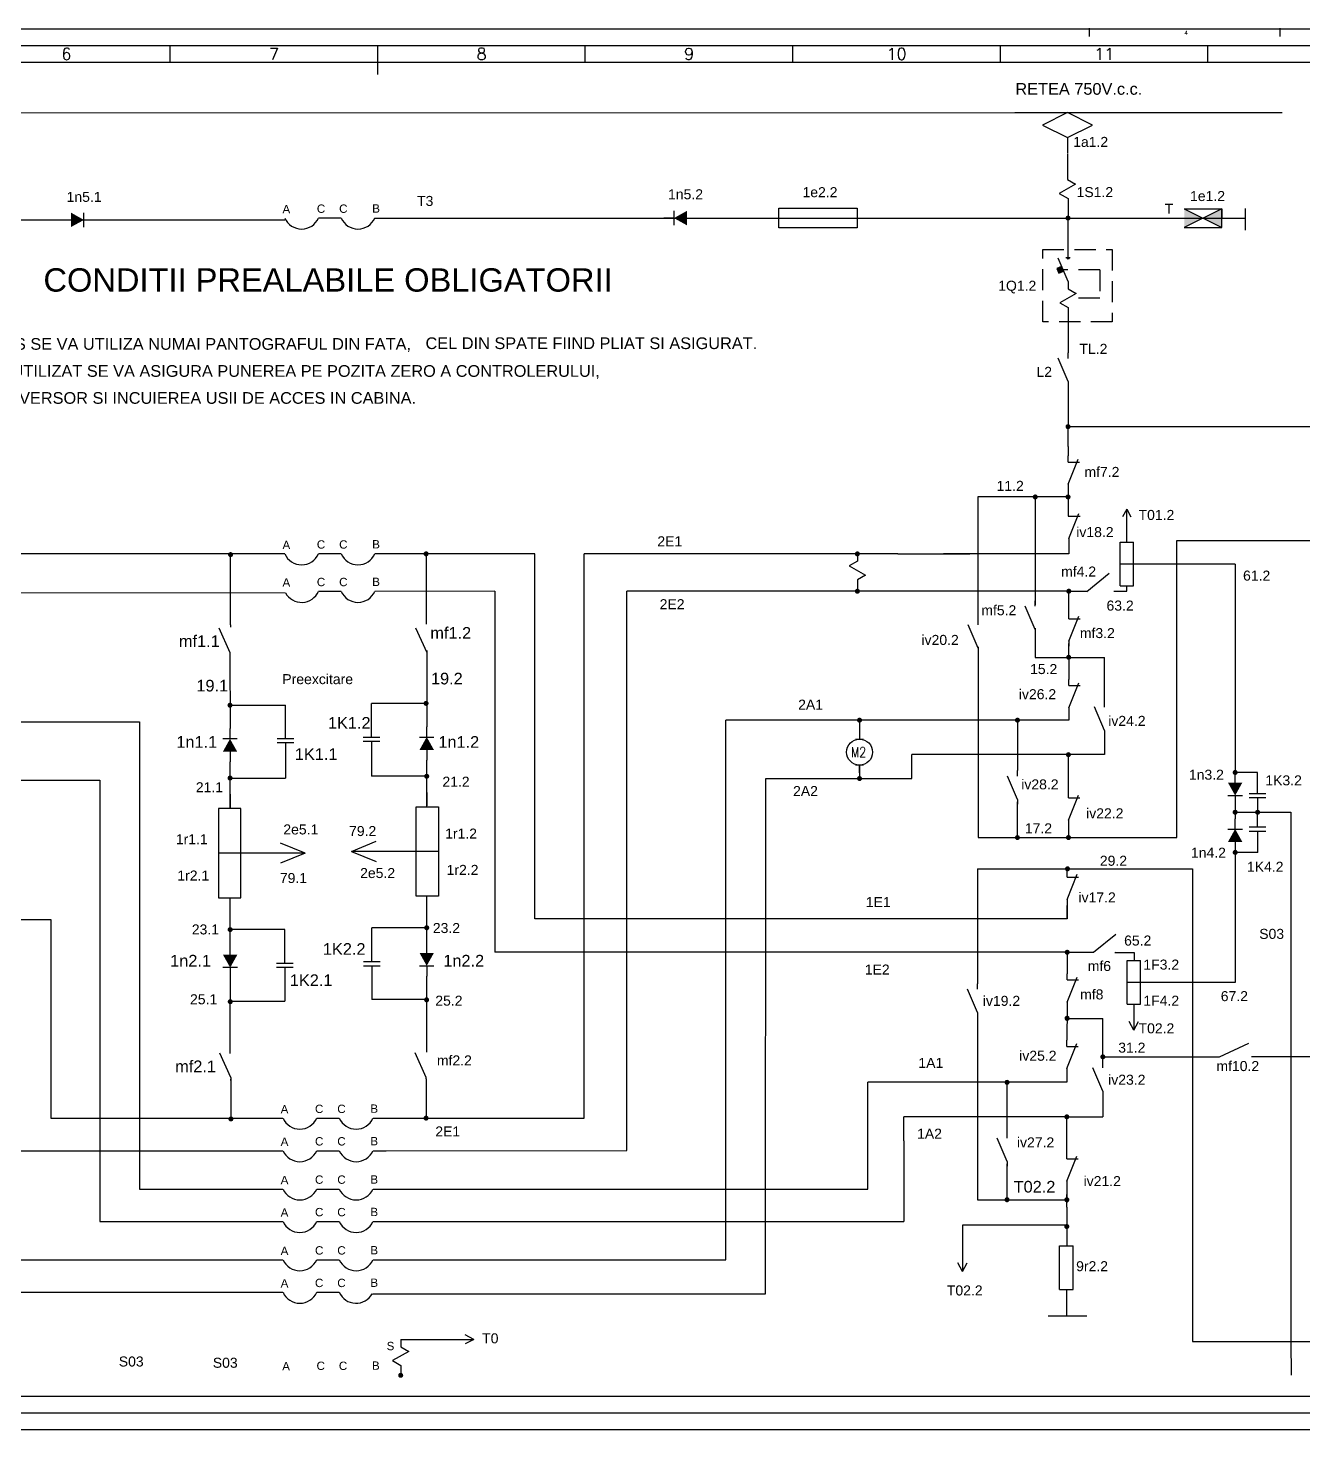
# Model space of a CAD drawing. Header units: millimetres. Extents: x 4226 to 5393, y 933 to 1354.
# Drawn here: x 4565.4 to 4947.6, y 933.3 to 1353.6 of the extents above; entities that cross this region are included whole.
import ezdxf
from ezdxf.enums import TextEntityAlignment as Align

# ---------------------------------------------------------------- set-up
doc = ezdxf.new("R2010")
doc.units = ezdxf.units.MM
doc.linetypes.add('HIDDEN', pattern=[9.525, 6.35, -3.175])
doc.layers.add('Lin gr.', color=3, linetype='Continuous')
doc.layers.add('LIN_GR', color=3, linetype='Continuous')
doc.styles.add('ISO', font='SIMPLEX.shx')
doc.styles.add('ROMANS', font='ROMANS.shx', dxfattribs={"width": 0.8})
doc.styles.get("Standard").update_dxf_attribs({"font": 'arial.ttf'})

msp = doc.modelspace()

# ---------------------------------------------------------------- hatches: boundary and pattern name
h = msp.add_hatch(color=2)
h.paths.add_polyline_path([(4911.97, 1299.45), (4911.97, 1296.63), (4917.61, 1296.63)])
h.paths.add_polyline_path([(4912.42, 1296.63), (4911.97, 1296.63), (4911.97, 1296.52), (4911.97, 1293.81), (4917.61, 1296.63)])
h.paths.add_polyline_path([(4917.61, 1296.63), (4923.26, 1296.63), (4923.26, 1299.45)])
h.paths.add_polyline_path([(4917.61, 1296.63), (4923.26, 1293.81), (4923.26, 1296.63)])
h = msp.add_hatch(color=2)
h.paths.add_polyline_path([(4917.61, 1296.63), (4912.42, 1296.63), (4911.97, 1296.63), (4911.97, 1296.52), (4911.97, 1293.81)])
h.paths.add_polyline_path([(4923.26, 1293.81), (4923.26, 1296.63), (4917.61, 1296.63)])

# ---------------------------------------------------------------- linework, layer by layer
at = {"color": 240}
for p, q in [((5116.73, 1353.33), (4225.73, 1353.33)), ((5111.73, 1348.33), (4230.73, 1348.33)), ((5387.72, 938.33), (4230.73, 938.33)), ((5392.74, 933.33), (4225.73, 933.33))]:
    msp.add_line(p, q, dxfattribs=at)
at = {"color": 70}
for p, q in [((4608.03, 1343.33), (4608.03, 1348.33)), ((4670.24, 1339.67), (4670.24, 1348.33)), ((4732.45, 1343.33), (4732.45, 1348.33)), ((4794.67, 1343.33), (4794.67, 1348.33)), ((4856.88, 1343.33), (4856.88, 1348.33)), ((4919.1, 1343.33), (4919.1, 1348.33)), ((5106.73, 1343.33), (4235.73, 1343.33)), ((5382.74, 943.33), (4235.73, 943.33))]:
    msp.add_line(p, q, dxfattribs=at)
at = {"color": 2}
for p, q in [((4480.03, 1328.17), (4861.16, 1328.3)), ((4861.16, 1328.3), (4941.31, 1328.3)), ((4876.96, 1328.3), (4869.46, 1324.55)), ((4884.46, 1324.55), (4876.96, 1328.3)), ((4869.46, 1324.55), (4876.96, 1320.8)), ((4876.96, 1320.8), (4884.46, 1324.55)), ((4876.96, 1320.8), (4876.96, 1318.3)), ((4876.96, 1318.3), (4876.96, 1316.12)), ((4876.96, 1315.93), (4876.96, 1308.27)), ((4876.96, 1309.22), (4876.96, 1309.22)), ((4876.96, 1308.27), (4879.39, 1306.85)), ((4879.39, 1306.85), (4874.53, 1304.09)), ((4874.53, 1304.09), (4877.15, 1302.56)), ((4877.15, 1302.56), (4877.15, 1296.63)), ((4923.26, 1299.45), (4911.97, 1293.81)), ((4911.97, 1299.45), (4923.26, 1293.81)), ((4911.97, 1299.45), (4923.26, 1299.45)), ((4923.26, 1299.45), (4923.26, 1296.52)), ((4923.26, 1293.81), (4923.26, 1299.45)), ((4930.23, 1299.56), (4930.23, 1293.02)), ((4410.98, 1296.11), (4642.39, 1296.11)), ((4659.28, 1296.67), (4652.49, 1296.67)), ((4669.32, 1296.67), (4877.15, 1296.67)), ((4759.17, 1296.67), (4755.95, 1296.67)), ((4762.85, 1296.67), (4765.95, 1296.67)), ((4877.15, 1284.89), (4877.15, 1296.67)), ((4877.15, 1296.63), (4930.23, 1296.63)), ((4912.42, 1296.63), (4923.26, 1296.63)), ((4911.97, 1293.81), (4923.26, 1293.81)), ((4877.15, 1277.64), (4874.15, 1284.64)), ((4876.52, 1284.89), (4877.78, 1284.89)), ((4879.58, 1274.02), (4874.72, 1271.26)), ((4877.15, 1277.64), (4877.15, 1275.44)), ((4877.15, 1276.39), (4877.15, 1276.39)), ((4877.15, 1275.44), (4879.58, 1274.02)), ((4874.72, 1271.26), (4877.15, 1269.84)), ((4877.15, 1269.84), (4877.15, 1267.64)), ((4877.15, 1268.89), (4877.15, 1268.89)), ((4877.15, 1267.64), (4877.15, 1256.26)), ((4877.15, 1247.64), (4874.15, 1254.64)), ((4877.15, 1254.62), (4877.15, 1256.26)), ((4877.15, 1247.64), (4877.15, 1234.52)), ((4877.15, 1234.14), (5066.44, 1234.14)), ((4877.15, 1228.23), (4877.15, 1233.77)), ((4877.15, 1228.23), (4877.15, 1225.36)), ((4877.15, 1223.52), (4877.15, 1225.36)), ((4877.15, 1216.86), (4880.15, 1224.36)), ((4877.15, 1216.86), (4877.15, 1215.36)), ((4877.15, 1215.36), (4877.15, 1207.29)), ((4850.16, 1213.06), (4850.16, 1174.91)), ((4877.15, 1213.06), (4850.16, 1213.06)), ((4867.32, 1212.68), (4867.32, 1180.69)), ((4877.38, 1200.63), (4880.38, 1208.13)), ((4894.75, 1209.42), (4893.52, 1207.13)), ((4894.75, 1199.53), (4894.75, 1209.42)), ((4894.75, 1209.42), (4895.98, 1207.13)), ((4894.75, 1204.11), (4894.75, 1204.11)), ((4894.75, 1204.11), (4894.75, 1204.11)), ((4894.75, 1204.11), (4894.75, 1204.11)), ((4894.75, 1204.11), (4894.75, 1204.11)), ((4877.38, 1200.63), (4877.38, 1199.13)), ((4877.38, 1199.5), (4877.38, 1199.13)), ((4877.38, 1199.13), (4877.38, 1196)), ((4892.74, 1186.44), (4892.74, 1199.53)), ((4892.74, 1199.53), (4896.77, 1199.53)), ((4896.77, 1186.44), (4896.77, 1199.53)), ((4909.78, 1200), (4996.75, 1200)), ((4909.78, 1110.94), (4909.78, 1200)), ((4579.4, 1196), (4496.81, 1196)), ((4642.39, 1196), (4578.33, 1196)), ((4626.14, 1174.73), (4626.14, 1195.78)), ((4659.28, 1196), (4652.49, 1196)), ((4717.35, 1196), (4669.38, 1196)), ((4684.74, 1196), (4684.74, 1174.95)), ((4717.35, 1086.55), (4717.35, 1196)), ((4826.11, 1196), (4732.13, 1196)), ((4732.13, 1026.79), (4732.13, 1196)), ((4814.01, 1193.8), (4811.58, 1192.37)), ((4814, 1196), (4814.01, 1193.8)), ((4814, 1194.75), (4814, 1194.75)), ((4826.11, 1196), (4847.73, 1196)), ((4877.38, 1196), (4839.78, 1196)), ((4811.58, 1192.37), (4816.44, 1189.62)), ((4816.44, 1189.62), (4814.01, 1188.2)), ((4882.82, 1184.75), (4889.51, 1190.19)), ((4927.23, 1192.89), (4892.74, 1192.89)), ((4927.23, 1192.89), (4927.23, 1145.9)), ((4814.01, 1188.2), (4814.01, 1186)), ((4814.01, 1187.25), (4814.01, 1187.25)), ((4814.01, 1186), (4814.01, 1184.8)), ((4892.74, 1186.44), (4896.77, 1186.44)), ((4892.74, 1186.44), (4896.66, 1186.44)), ((4894.75, 1184.78), (4894.75, 1186.44)), ((4458.45, 1184.6), (4642.6, 1184.32)), ((4659.28, 1184.74), (4652.49, 1184.74)), ((4705.34, 1184.77), (4669.38, 1184.75)), ((4705.34, 1184.77), (4705.34, 1076.55)), ((4877.38, 1184.8), (4744.86, 1184.8)), ((4744.86, 1017.1), (4744.86, 1184.8)), ((4867.32, 1180.31), (4867.32, 1181.95)), ((4877.38, 1178.33), (4877.38, 1184.8)), ((4877.38, 1184.8), (4882.81, 1184.8)), ((4890.87, 1184.78), (4894.75, 1184.78)), ((4867.32, 1173.33), (4864.32, 1180.33)), ((4877.38, 1178.33), (4877.38, 1179.08)), ((4877.38, 1176.49), (4877.38, 1178.33)), ((4877.38, 1178.33), (4877.38, 1178.33)), ((4877.38, 1169.83), (4880.38, 1177.33)), ((4622.64, 1173.83), (4625.96, 1166.47)), ((4626.14, 1174.73), (4626.14, 1174.02)), ((4681.61, 1173.83), (4684.93, 1166.47)), ((4850.17, 1167.77), (4847.17, 1174.77)), ((4850.17, 1174.75), (4850.17, 1176.39)), ((4867.32, 1173.71), (4867.32, 1164.93)), ((4867.32, 1173.33), (4867.32, 1171.95)), ((4877.35, 1165), (4877.38, 1169.08)), ((4877.38, 1169.83), (4877.38, 1168.33)), ((4625.96, 1166.47), (4625.97, 1143.63)), ((4684.93, 1167.02), (4684.93, 1144.18)), ((4850.17, 1168.14), (4850.17, 1110.94)), ((4850.17, 1167.77), (4850.17, 1166.39)), ((4867.32, 1164.93), (4888.07, 1164.93)), ((4877.35, 1164.62), (4877.39, 1158.33)), ((4888.07, 1150.07), (4888.07, 1164.93)), ((4877.39, 1156.53), (4877.39, 1158.37)), ((4877.39, 1149.87), (4880.39, 1157.37)), ((4625.97, 1150.63), (4642.56, 1150.64)), ((4642.56, 1141.8), (4642.56, 1150.64)), ((4668.34, 1142.34), (4668.34, 1151.18)), ((4684.55, 1151.18), (4668.34, 1151.18)), ((4877.39, 1149.87), (4877.39, 1148.37)), ((4877.39, 1148.37), (4877.39, 1146.14)), ((4888.07, 1143.09), (4885.07, 1150.09)), ((4519.6, 1145.69), (4598.86, 1145.69)), ((4598.86, 1145.69), (4598.86, 1005.57)), ((4625.97, 1140.41), (4625.97, 1143.63)), ((4684.93, 1140.96), (4684.93, 1144.18)), ((4861.98, 1146.14), (4774.54, 1146.14)), ((4774.54, 984.39), (4774.54, 1146.14)), ((4814.66, 1146.14), (4814.66, 1142.8)), ((4877.39, 1146.14), (4861.98, 1146.14)), ((4861.98, 1146.14), (4861.98, 1131)), ((4927.23, 1145.9), (4927.24, 1130.47)), ((4642.57, 1140.55), (4642.56, 1141.8)), ((4642.57, 1139.3), (4642.57, 1138.05)), ((4668.34, 1141.09), (4668.34, 1142.34)), ((4668.34, 1139.84), (4668.34, 1138.59)), ((4814.66, 1142.8), (4814.66, 1140.44)), ((4888.07, 1143.09), (4888.07, 1135.8)), ((4625.98, 1136.73), (4625.98, 1133.63)), ((4642.57, 1138.05), (4642.57, 1128.79)), ((4668.34, 1138.59), (4668.34, 1129.33)), ((4684.93, 1137.28), (4684.93, 1134.18)), ((4877.43, 1135.8), (4830.34, 1135.8)), ((4830.34, 1128.65), (4830.34, 1135.8)), ((4877.27, 1124.65), (4877.27, 1135.8)), ((4888.07, 1135.8), (4877.43, 1135.8)), ((4625.99, 1119.63), (4625.98, 1133.63)), ((4684.93, 1120.18), (4684.93, 1134.18)), ((4814.67, 1132.76), (4814.67, 1128.64)), ((4814.67, 1130.3), (4814.67, 1132.67)), ((4861.98, 1129.36), (4861.98, 1131)), ((4519.61, 1128.16), (4586.97, 1128.16)), ((4586.97, 1128.16), (4586.97, 995.83)), ((4625.98, 1128.78), (4642.57, 1128.79)), ((4684.93, 1129.33), (4668.34, 1129.33)), ((4786.48, 974.14), (4786.55, 1128.65)), ((4786.55, 1128.65), (4830.34, 1128.65)), ((4861.98, 1122.38), (4858.98, 1129.38)), ((4933.98, 1130.48), (4927.24, 1130.47)), ((4927.24, 1127.37), (4927.24, 1130.47)), ((4933.98, 1125.44), (4933.98, 1130.48)), ((4625.99, 1123.92), (4625.99, 1119.93)), ((4684.93, 1124.47), (4684.93, 1120.48)), ((4861.98, 1122.38), (4861.98, 1121)), ((4861.98, 1122.38), (4861.98, 1122.38)), ((4877.27, 1122.81), (4877.27, 1124.65)), ((4877.27, 1116.15), (4880.27, 1123.65)), ((4927.24, 1123.69), (4927.24, 1120.47)), ((4933.98, 1124.19), (4933.98, 1125.44)), ((4933.98, 1122.94), (4933.98, 1121.69)), ((4861.98, 1110.94), (4861.98, 1121.69)), ((4927.24, 1120.47), (4927.24, 1116.59)), ((4927.24, 1118.53), (4938.7, 1118.53)), ((4933.98, 1121.69), (4933.98, 1118.53)), ((4933.98, 1115.37), (4933.98, 1118.53)), ((4938.7, 1118.53), (4943.94, 1118.52)), ((4943.94, 1118.52), (4943.94, 959.88)), ((4877.27, 1116.15), (4877.27, 1114.65)), ((4877.27, 1114.65), (4877.27, 1110.94)), ((4927.24, 1113.37), (4927.24, 1116.59)), ((4933.98, 1114.12), (4933.98, 1115.37)), ((4662.42, 1106.8), (4669.79, 1109.82)), ((4850.17, 1110.94), (4877.27, 1110.94)), ((4877.27, 1110.94), (4909.78, 1110.94)), ((4927.24, 1109.69), (4927.24, 1106.59)), ((4933.98, 1112.87), (4933.98, 1111.62)), ((4933.98, 1111.62), (4933.98, 1106.5)), ((4648.5, 1106.26), (4622.5, 1106.26)), ((4648.5, 1106.26), (4641.13, 1109.28)), ((4648.5, 1106.26), (4641.13, 1103.23)), ((4688.43, 1106.8), (4662.42, 1106.8)), ((4662.42, 1106.8), (4669.79, 1103.77)), ((4927.3, 1068.07), (4927.3, 1106.5)), ((4934.03, 1106.5), (4927.3, 1106.5)), ((4850, 1101.58), (4850, 1067.08)), ((4850, 1101.58), (4876.62, 1101.58)), ((4876.62, 1101.58), (4914.41, 1101.58)), ((4876.9, 1099.08), (4876.9, 1101.58)), ((4914.41, 1101.58), (4914.41, 959.88)), ((4876.9, 1092.42), (4879.9, 1099.92)), ((4626.01, 1088.57), (4626.01, 1092.87)), ((4684.93, 1089.12), (4684.93, 1093.42)), ((4684.93, 1079.41), (4684.93, 1089.12)), ((4876.9, 1092.42), (4876.9, 1090.92)), ((4876.9, 1090.92), (4876.9, 1086.55)), ((4876.9, 1086.55), (4876.9, 1090.55)), ((4464.44, 1086.41), (4572.26, 1086.41)), ((4572.26, 1086.41), (4572.3, 1026.79)), ((4626.02, 1078.86), (4626.01, 1088.57)), ((4876.9, 1086.55), (4717.35, 1086.55)), ((4642.42, 1083.36), (4626.01, 1083.34)), ((4642.43, 1073.22), (4642.42, 1083.36)), ((4668.52, 1075), (4668.52, 1083.89)), ((4684.93, 1083.89), (4668.52, 1083.89)), ((4884.83, 1076.55), (4891.52, 1081.99)), ((4891.52, 1081.99), (4891.52, 1081.99)), ((4626.02, 1075.76), (4626.02, 1078.86)), ((4684.93, 1076.31), (4684.93, 1079.41)), ((4877.27, 1076.55), (4705.34, 1076.55)), ((4876.9, 1076.55), (4884.83, 1076.55)), ((4876.9, 1076.55), (4876.9, 1070.12)), ((4891.15, 1076.5), (4897.01, 1076.5)), ((4891.15, 1076.5), (4891.9, 1076.5)), ((4891.44, 1076.87), (4891.52, 1076.88)), ((4891.52, 1076.88), (4891.44, 1076.87)), ((4897.01, 1076.5), (4897.01, 1074.13)), ((4626.02, 1072.09), (4626.03, 1062.12)), ((4642.43, 1071.97), (4642.43, 1070.72)), ((4668.52, 1073.75), (4668.52, 1075)), ((4668.52, 1072.5), (4668.52, 1071.25)), ((4684.93, 1072.63), (4684.93, 1069.41)), ((4894.88, 1061.04), (4894.88, 1074.13)), ((4894.88, 1074.13), (4898.91, 1074.13)), ((4898.91, 1061.04), (4898.91, 1074.13)), ((4642.43, 1070.72), (4642.44, 1061.87)), ((4668.52, 1071.25), (4668.52, 1062.41)), ((4684.93, 1046.57), (4684.93, 1069.41)), ((4876.9, 1068.29), (4876.9, 1070.12)), ((4876.9, 1061.62), (4879.9, 1069.12)), ((4927.3, 1067.59), (4927.3, 1068.07)), ((4927.3, 1068.07), (4927.3, 1068.07)), ((4850, 1058.47), (4847, 1065.47)), ((4850, 1065.45), (4850, 1067.08)), ((4894.88, 1067.59), (4909.32, 1067.59)), ((4909.32, 1067.59), (4927.3, 1067.59)), ((4626.02, 1046.17), (4626.01, 1061.86)), ((4626.4, 1061.86), (4642.44, 1061.87)), ((4684.55, 1062.41), (4668.52, 1062.41)), ((4876.9, 1060.12), (4876.79, 1050.16)), ((4876.9, 1061.62), (4876.9, 1060.12)), ((4894.88, 1061.04), (4898.91, 1061.04)), ((4896.9, 1061.04), (4896.9, 1053.22)), ((4850, 1058.47), (4850, 1057.09)), ((4850, 1057.09), (4850, 1002.36)), ((4876.87, 1056.72), (4887.58, 1056.72)), ((4887.59, 1044.83), (4887.58, 1056.72)), ((4896.9, 1053.22), (4895.52, 1055.82)), ((4896.9, 1053.22), (4898.27, 1055.82)), ((4876.79, 1048.32), (4876.79, 1050.16)), ((4876.79, 1041.66), (4879.79, 1049.16)), ((4922.58, 1045.2), (4931.36, 1049.33)), ((4626.23, 1038.98), (4622.92, 1046.34)), ((4684.74, 1039.02), (4681.42, 1046.38)), ((4887.59, 1045.2), (4922.58, 1045.2)), ((4887.59, 1043.5), (4887.59, 1044.83)), ((4887.59, 1041.87), (4887.59, 1043.5)), ((4960, 1045.2), (4932.12, 1045.2)), ((4626.23, 1038.98), (4626.24, 1026.58)), ((4626.24, 1038.09), (4626.24, 1038.47)), ((4684.74, 1038.64), (4684.74, 1039.02)), ((4684.74, 1038.64), (4684.74, 1026.79)), ((4876.79, 1041.66), (4876.79, 1040.16)), ((4876.79, 1040.16), (4876.79, 1037.93)), ((4887.59, 1034.89), (4884.59, 1041.89)), ((4876.79, 1037.56), (4817.11, 1037.56)), ((4817.11, 1005.57), (4817.11, 1037.56)), ((4858.88, 1021.6), (4858.88, 1037.56)), ((4876.79, 1037.93), (4876.79, 1037.56)), ((4887.59, 1034.89), (4887.59, 1033.51)), ((4887.59, 1033.51), (4887.59, 1027.22)), ((4572.3, 1026.79), (4641.85, 1026.79)), ((4651.95, 1026.79), (4658.73, 1026.79)), ((4668.83, 1026.79), (4732.13, 1026.79)), ((4877.17, 1027.22), (4827.95, 1027.22)), ((4827.95, 1019.97), (4827.95, 1027.22)), ((4876.79, 1016.44), (4876.79, 1027.22)), ((4877.17, 1027.22), (4887.59, 1027.22)), ((4858.88, 1020.78), (4858.88, 1022.42)), ((4827.95, 1019.97), (4827.96, 995.83)), ((4858.88, 1013.8), (4855.88, 1020.8)), ((4560.33, 1017.05), (4641.85, 1017.05)), ((4651.95, 1017.05), (4658.73, 1017.05)), ((4668.83, 1017.05), (4672.8, 1017.05)), ((4672.8, 1017.05), (4744.86, 1017.1)), ((4858.88, 1013.8), (4858.88, 1012.42)), ((4858.88, 1002.36), (4858.88, 1013.11)), ((4876.79, 1014.61), (4876.79, 1016.44)), ((4876.79, 1007.94), (4879.79, 1015.44)), ((4598.86, 1005.57), (4641.85, 1005.57)), ((4651.95, 1005.57), (4658.73, 1005.57)), ((4668.83, 1005.57), (4817.11, 1005.57)), ((4876.79, 1007.94), (4876.79, 1006.44)), ((4876.79, 1006.44), (4876.79, 1001.48)), ((4850, 1002.36), (4876.79, 1002.36)), ((4876.78, 1000.15), (4876.79, 1003.96)), ((4876.78, 1000.15), (4876.78, 988.49)), ((4876.78, 1000.15), (4876.78, 988.48)), ((4586.97, 995.83), (4641.85, 995.83)), ((4651.95, 995.83), (4658.73, 995.83)), ((4668.83, 995.83), (4827.96, 995.83)), ((4845.5, 994.7), (4845.5, 980.82)), ((4876.78, 994.7), (4845.5, 994.7)), ((4874.64, 988.49), (4878.67, 988.49)), ((4874.64, 975.4), (4874.64, 988.49)), ((4878.67, 975.4), (4878.67, 988.49)), ((4545.76, 984.35), (4641.85, 984.35)), ((4651.95, 984.35), (4658.73, 984.35)), ((4668.83, 984.35), (4705.72, 984.35)), ((4705.72, 984.35), (4774.54, 984.39)), ((4845.5, 980.82), (4844.13, 983.42)), ((4845.5, 980.82), (4846.88, 983.42)), ((4874.64, 975.4), (4878.67, 975.4)), ((4876.66, 975.4), (4876.66, 967.57)), ((4533.75, 974.6), (4641.85, 974.6)), ((4658.73, 974.56), (4651.95, 974.56)), ((4668.63, 974.19), (4786.48, 974.14)), ((4871.24, 967.56), (4882.75, 967.56)), ((4677.13, 960.5), (4699.02, 960.5)), ((4677.13, 960.5), (4677.13, 958.3)), ((4677.13, 959.25), (4677.13, 959.25)), ((4699.02, 960.5), (4696.42, 961.87)), ((4699.02, 960.5), (4696.42, 959.12)), ((4914.41, 959.88), (4996.73, 959.88)), ((4943.94, 959.88), (4944.05, 949.72)), ((4679.56, 956.88), (4674.69, 954.12)), ((4674.69, 954.12), (4677.13, 952.7)), ((4677.13, 958.3), (4679.56, 956.88)), ((4677.13, 952.7), (4677.13, 950.5)), ((4677.13, 951.75), (4677.13, 951.75))]:
    msp.add_line(p, q, dxfattribs=at)
at = {"color": 1, "linetype": 'HIDDEN'}
for p, q in [((4869.57, 1287.29), (4890.37, 1287.29)), ((4869.57, 1265.52), (4869.57, 1287.29)), ((4890.37, 1287.29), (4890.37, 1265.52)), ((4886.64, 1281.14), (4875.65, 1281.14)), ((4886.64, 1281.14), (4886.64, 1272.64)), ((4886.64, 1272.64), (4877.15, 1272.64)), ((4890.37, 1265.52), (4869.57, 1265.52))]:
    msp.add_line(p, q, dxfattribs=at)
at = {"color": 1, "linetype": 'Continuous'}
for points in [[(4883.59, 1351.11), (4883.59, 1353.65)], [(4940.74, 1351.11), (4940.74, 1353.65)]]:
    msp.add_lwpolyline(points, dxfattribs=at)
at = {"color": 2, "const_width": 0.24, "flags": 128}
for points in [[(4759.27, 1296.67), (4762.8, 1294.71), (4762.8, 1298.63)], [(4581.94, 1296.11), (4578.4, 1294.17), (4578.42, 1298.1)], [(4684.93, 1140.86), (4682.97, 1137.33), (4686.89, 1137.33)], [(4927.24, 1123.79), (4925.28, 1127.32), (4929.21, 1127.32)], [(4927.24, 1113.27), (4925.28, 1109.74), (4929.21, 1109.74)], [(4626.02, 1072.19), (4627.98, 1075.72), (4624.06, 1075.71)]]:
    msp.add_lwpolyline(points, close=True, dxfattribs=at)
at = {"color": 2, "flags": 128}
for points in [[(4759.05, 1294.5), (4759.05, 1298.84)], [(4582.15, 1293.94), (4582.18, 1298.28)], [(4877.15, 1223.52), (4880.57, 1223.52)], [(4877.15, 1207.29), (4880.79, 1207.29)], [(4877.38, 1176.49), (4880.8, 1176.49)], [(4877.39, 1156.53), (4880.81, 1156.53)], [(4665.84, 1141.09), (4670.84, 1141.09)], [(4665.84, 1139.84), (4670.84, 1139.84)], [(4682.76, 1141.08), (4687.09, 1141.08)], [(4877.27, 1122.81), (4880.69, 1122.81)], [(4925.08, 1123.57), (4929.41, 1123.57)], [(4931.48, 1124.19), (4936.48, 1124.19)], [(4931.48, 1122.94), (4936.48, 1122.94)], [(4925.08, 1113.49), (4929.41, 1113.49)], [(4876.9, 1099.08), (4880.31, 1099.08)], [(4628.19, 1071.96), (4623.86, 1071.96)], [(4644.93, 1073.22), (4639.93, 1073.21)], [(4644.93, 1071.97), (4639.93, 1071.96)], [(4876.9, 1068.29), (4880.32, 1068.29)], [(4876.79, 1048.32), (4880.21, 1048.32)], [(4876.79, 1014.61), (4880.21, 1014.61)]]:
    msp.add_lwpolyline(points, dxfattribs=at)
at = {"color": 2}
for points in [[(4790.45, 1299.6), (4813.93, 1299.6), (4813.93, 1293.73), (4790.45, 1293.73)], [(4629.18, 1119.63), (4622.49, 1119.62), (4622.51, 1092.86), (4629.2, 1092.87)], [(4681.73, 1120.18), (4688.43, 1120.18), (4688.43, 1093.42), (4681.73, 1093.42)], [(4897.01, 1074.13), (4897.01, 1074.13), (4897.01, 1074.13), (4897.01, 1074.13)]]:
    msp.add_lwpolyline(points, close=True, dxfattribs=at)
at = {"color": 2, "const_width": 0.75}
for points in [[(4876.78, 1296.67, 1), (4877.53, 1296.67, 1)], [(4876.78, 1234.14, 1), (4877.53, 1234.14, 1)], [(4866.94, 1213.06, 1), (4867.69, 1213.06, 1)], [(4876.78, 1213.06, 1), (4877.53, 1213.06, 1)], [(4625.76, 1195.78, 1), (4626.51, 1195.78, 1)], [(4684.36, 1196, 1), (4685.11, 1196, 1)], [(4813.63, 1196, 1), (4814.38, 1196, 1)], [(4813.64, 1184.8, 1), (4814.39, 1184.8, 1)], [(4877.01, 1184.8, 1), (4877.76, 1184.8, 1)], [(4876.97, 1165, 1), (4877.72, 1165, 1)], [(4876.97, 1165, 1), (4877.72, 1165, 1)], [(4684.36, 1151.18, 1), (4685.11, 1151.18, 1)], [(4625.59, 1150.63, 1), (4626.34, 1150.63, 1)], [(4814.29, 1146.14, 1), (4815.04, 1146.14, 1)], [(4861.61, 1146.14, 1), (4862.36, 1146.14, 1)], [(4876.9, 1135.8, 1), (4877.65, 1135.8, 1)], [(4926.87, 1130.47, 1), (4927.62, 1130.47, 1)], [(4626.36, 1128.78, -1), (4625.61, 1128.78, -1)], [(4626.36, 1128.78, -1), (4625.61, 1128.78, -1)], [(4684.55, 1129.33, 1), (4685.3, 1129.33, 1)], [(4684.55, 1129.33, 1), (4685.3, 1129.33, 1)], [(4814.29, 1128.64, 1), (4815.04, 1128.64, 1)], [(4926.87, 1118.53, 1), (4927.62, 1118.53, 1)], [(4933.6, 1118.53, 1), (4934.35, 1118.53, 1)], [(4861.61, 1110.94, 1), (4862.36, 1110.94, 1)], [(4861.61, 1110.94, 1), (4862.36, 1110.94, 1)], [(4876.9, 1110.94, 1), (4877.65, 1110.94, 1)], [(4926.88, 1106.5, 1), (4927.63, 1106.5, 1)], [(4876.62, 1101.58, 1), (4877.37, 1101.58, 1)], [(4684.55, 1083.89, 1), (4685.3, 1083.89, 1)], [(4684.55, 1083.89, 1), (4685.3, 1083.89, 1)], [(4625.64, 1083.34, 1), (4626.39, 1083.34, 1)], [(4876.52, 1076.55, 1), (4877.27, 1076.55, 1)], [(4876.52, 1076.55, 1), (4877.27, 1076.55, 1)], [(4626.42, 1061.74, -1), (4625.67, 1061.74, -1)], [(4684.53, 1062.29, 1), (4685.28, 1062.29, 1)], [(4876.49, 1056.79, 1), (4877.24, 1056.79, 1)], [(4876.5, 1056.72, 1), (4877.25, 1056.72, 1)], [(4887.22, 1045.2, 1), (4887.97, 1045.2, 1)], [(4858.5, 1037.56, 1), (4859.25, 1037.56, 1)], [(4625.87, 1026.58, 1), (4626.62, 1026.58, 1)], [(4684.36, 1026.83, 1), (4685.11, 1026.83, 1)], [(4876.42, 1027.22, 1), (4877.17, 1027.22, 1)], [(4858.5, 1002.36, 1), (4859.25, 1002.36, 1)], [(4858.5, 1002.36, 1), (4859.25, 1002.36, 1)], [(4876.41, 1002.36, 1), (4877.16, 1002.36, 1)], [(4876.42, 1002.36, 1), (4877.17, 1002.36, 1)], [(4876.4, 994.32, 1), (4877.15, 994.32, 1)], [(4876.4, 994.32, 1), (4877.15, 994.32, 1)], [(4676.75, 949.72, 1), (4677.5, 949.72, 1)]]:
    msp.add_lwpolyline(points, format="xyb", close=True, dxfattribs=at)
at = {"color": 2, "flags": 128}
msp.add_lwpolyline([(4875.83, 1280.75), (4875.2, 1282.17), (4873.79, 1281.54), (4874.42, 1280.12)], close=True, dxfattribs=at)
at = {"color": 2, "const_width": 0.24}
for points in [[(4625.97, 1140.31), (4627.94, 1136.78), (4624.01, 1136.78)], [(4684.93, 1072.73), (4682.97, 1076.26), (4686.89, 1076.26)]]:
    msp.add_lwpolyline(points, close=True, dxfattribs=at)
at = {"color": 2}
for points in [[(4628.14, 1140.53), (4623.81, 1140.53)], [(4645.07, 1140.55), (4640.07, 1140.55)], [(4645.07, 1139.3), (4640.07, 1139.3)], [(4931.48, 1114.12), (4936.48, 1114.12)], [(4931.48, 1112.87), (4936.48, 1112.87)], [(4666.02, 1073.75), (4671.02, 1073.75)], [(4666.02, 1072.5), (4671.02, 1072.5)], [(4682.76, 1072.51), (4687.09, 1072.51)]]:
    msp.add_lwpolyline(points, dxfattribs=at)
at = {"color": 2, "const_width": 0.4}
for points in [[(4815.91, 1140.44), (4813.41, 1140.44)], [(4813.42, 1132.67), (4815.92, 1132.67)]]:
    msp.add_lwpolyline(points, dxfattribs=at)
at = {"color": 2}
for centre, radius in [((4877.15, 1284.62), 0.273), ((4814.67, 1136.55), 3.89)]:
    msp.add_circle(centre, radius, dxfattribs=at)
for centre, start, end in [((4647.44, 1298.91), 203.9276, 336.0724), ((4664.33, 1298.91), 203.9276, 336.0724), ((4647.44, 1198.24), 203.9276, 336.0724), ((4664.33, 1198.24), 203.9276, 336.0724), ((4647.44, 1186.98), 208.8311, 336.0724), ((4664.33, 1186.98), 203.9276, 336.0724), ((4646.9, 1029.04), 203.9276, 336.0724), ((4663.78, 1029.04), 203.9276, 336.0724), ((4646.9, 1019.29), 203.9276, 336.0724), ((4663.78, 1019.29), 203.9276, 336.0724), ((4646.9, 1007.81), 203.9276, 336.0724), ((4663.78, 1007.81), 203.9276, 336.0724), ((4646.9, 998.07), 203.9276, 336.0724), ((4663.78, 998.07), 203.9276, 336.0724), ((4646.9, 986.59), 203.9276, 336.0724), ((4663.78, 986.59), 203.9276, 336.0724), ((4646.9, 976.84), 203.9276, 336.0724), ((4663.78, 976.84), 203.9276, 331.2761)]:
    msp.add_arc(centre, 5.52, start, end, dxfattribs=at)
for points in [[(4581.95, 1296.1), (4578.44, 1298.05), (4578.39, 1294.22)], [(4759.27, 1296.66), (4762.78, 1298.58), (4762.81, 1294.76)], [(4874.42, 1280.12), (4873.79, 1281.54), (4875.83, 1280.75), (4875.2, 1282.17)], [(4625.98, 1140.31), (4624.06, 1136.79), (4627.89, 1136.77)], [(4684.92, 1140.86), (4686.84, 1137.35), (4683.02, 1137.32)], [(4927.23, 1123.79), (4929.16, 1127.31), (4925.33, 1127.33)], [(4927.23, 1113.27), (4929.16, 1109.75), (4925.33, 1109.73)], [(4684.92, 1072.73), (4686.84, 1076.25), (4683.02, 1076.27)], [(4626.03, 1072.18), (4624.1, 1075.7), (4627.93, 1075.72)]]:
    msp.add_solid(points, dxfattribs=at)
at = {"layer": 'Lin gr.'}
msp.add_line((4877.15, 1286.14), (4877.15, 1286.14), dxfattribs=at)

# ---------------------------------------------------------------- texts
at = {"color": 1, "linetype": 'Continuous'}
msp.add_text('4', height=1.27, dxfattribs=at).set_placement((4912.03, 1351.62))
at = {"color": 50, "style": 'ISO'}
for s, p in [('6', (4576.92, 1345.89)), ('7', (4639.13, 1345.89)), ('8', (4701.35, 1345.89)), ('9', (4763.56, 1345.89)), ('10', (4825.78, 1345.89)), ('11', (4887.99, 1345.89))]:
    msp.add_text(s, height=3.5, dxfattribs=at).set_placement(p, align=Align.MIDDLE)
at = {"color": 2}
for s, height, p in [('RETEA 750V.c.c.', 3.5, (4861.37, 1333.65)), ('1a1.2', 3, (4878.69, 1318.01)), ('1n5.1', 3, (4576.98, 1301.53)), ('T3', 3, (4682.03, 1300.31)), ('1n5.2', 3, (4757.26, 1302.31)), ('1e2.2', 3, (4797.56, 1302.94)), ('1S1.2', 3, (4879.72, 1302.96)), ('1e1.2', 3, (4913.73, 1301.78)), ('A', 2.5, (4641.69, 1298.11)), ('C', 2.5, (4651.99, 1298.24)), ('C', 2.5, (4658.67, 1298.24)), ('B', 2.5, (4668.58, 1298.3)), ('T', 3, (4906.11, 1297.95)), ('TL.2', 3, (4880.58, 1255.97)), ('L2', 3, (4867.69, 1249.07)), ('mf7.2', 3, (4882.08, 1219.07)), ('11.2', 3, (4855.74, 1214.89)), ('T01.2', 3, (4898.29, 1206.17)), ('iv18.2', 3, (4879.62, 1201.04)), ('A', 2.5, (4641.69, 1197.43)), ('C', 2.5, (4651.99, 1197.57)), ('C', 2.5, (4658.67, 1197.57)), ('B', 2.5, (4668.58, 1197.62)), ('2E1', 3, (4754.05, 1198.27)), ('mf4.2', 3, (4875.08, 1189.2)), ('61.2', 3, (4929.61, 1187.98)), ('A', 2.5, (4641.69, 1186.18)), ('C', 2.5, (4651.99, 1186.31)), ('C', 2.5, (4658.67, 1186.31)), ('B', 2.5, (4668.58, 1186.37)), ('2E2', 3, (4754.75, 1179.41)), ('63.2', 3, (4888.68, 1179)), ('mf5.2', 3, (4851.16, 1177.6)), ('mf1.2', 3.5, (4686.02, 1170.55)), ('mf3.2', 3, (4880.7, 1170.75)), ('mf1.1', 3.5, (4610.65, 1168.07)), ('iv20.2', 3, (4833.22, 1168.7)), ('Preexcitare', 3, (4641.65, 1156.94)), ('19.2', 3.5, (4686.2, 1156.86)), ('15.2', 3, (4865.78, 1159.96)), ('19.1', 3.5, (4615.89, 1154.74)), ('2A1', 3, (4796.26, 1149.3)), ('iv26.2', 3, (4862.41, 1152.43)), ('iv24.2', 3, (4889.21, 1144.43)), ('1K1.2', 3.5, (4655.32, 1143.58)), ('1n1.1', 3.5, (4609.88, 1137.86)), ('1n1.2', 3.5, (4688.42, 1137.86)), ('1K1.1', 3.5, (4645.41, 1134.21)), ('1n3.2', 3, (4913.38, 1128.29)), ('21.1', 3, (4615.72, 1124.53)), ('21.2', 3, (4689.63, 1126.2)), ('iv28.2', 3, (4863.13, 1125.39)), ('1K3.2', 3, (4936.29, 1126.59)), ('2A2', 3, (4794.73, 1123.39)), ('iv22.2', 3, (4882.58, 1116.72)), ('2e5.1', 3, (4641.95, 1111.88)), ('79.2', 3, (4661.65, 1111.4)), ('17.2', 3, (4864.21, 1112.21)), ('1r1.1', 3, (4609.73, 1108.95)), ('1r1.2', 3, (4690.44, 1110.64)), ('29.2', 3, (4886.69, 1102.49)), ('1n4.2', 3, (4913.99, 1104.9)), ('2e5.2', 3, (4664.97, 1098.81)), ('1r2.2', 3, (4690.89, 1099.75)), ('1K4.2', 3, (4930.78, 1100.69)), ('1r2.1', 3, (4610.18, 1098.06)), ('79.1', 3, (4640.91, 1097.31)), ('iv17.2', 3, (4880.28, 1091.49)), ('23.1', 3, (4614.52, 1081.9)), ('23.2', 3, (4686.77, 1082.32)), ('65.2', 3, (4893.96, 1078.57)), ('S03', 3, (4934.46, 1080.57)), ('1K2.2', 3.5, (4653.81, 1075.79)), ('1n2.1', 3.5, (4608.04, 1072.28)), ('1n2.2', 3.5, (4689.9, 1072.28)), ('1E2', 3, (4816.23, 1069.87)), ('mf6', 3, (4883.06, 1070.94)), ('1F3.2', 3, (4899.74, 1071.36)), ('1K2.1', 3.5, (4643.9, 1066.42)), ('25.1', 3, (4613.98, 1060.96)), ('25.2', 3, (4687.5, 1060.54)), ('iv19.2', 3, (4851.62, 1060.49)), ('mf8', 3, (4880.78, 1062.42)), ('1F4.2', 3, (4899.74, 1060.54)), ('67.2', 3, (4922.93, 1061.9)), ('T02.2', 3, (4898.29, 1052.25)), ('iv25.2', 3, (4862.52, 1044.03)), ('31.2', 3, (4892.2, 1046.46)), ('mf2.1', 3.5, (4609.54, 1040.6)), ('mf2.2', 3, (4687.98, 1042.62)), ('1A1', 3, (4832.3, 1041.88)), ('mf10.2', 3, (4921.63, 1040.94)), ('iv23.2', 3, (4889.18, 1036.84)), ('A', 2.5, (4641.14, 1028.23)), ('C', 2.5, (4651.44, 1028.36)), ('C', 2.5, (4658.12, 1028.36)), ('B', 2.5, (4668.03, 1028.42)), ('2E1', 3, (4687.5, 1021.32)), ('1A2', 3, (4831.91, 1020.66)), ('A', 2.5, (4641.14, 1018.49)), ('C', 2.5, (4651.44, 1018.62)), ('C', 2.5, (4658.12, 1018.62)), ('B', 2.5, (4668.03, 1018.68)), ('iv27.2', 3, (4861.83, 1018.06)), ('A', 2.5, (4641.14, 1007.01)), ('C', 2.5, (4651.44, 1007.14)), ('C', 2.5, (4658.12, 1007.14)), ('B', 2.5, (4668.03, 1007.19)), ('iv21.2', 3, (4881.81, 1006.44)), ('T02.2', 3.5, (4860.85, 1004.51)), ('A', 2.5, (4641.14, 997.26)), ('C', 2.5, (4651.44, 997.4)), ('C', 2.5, (4658.12, 997.4)), ('B', 2.5, (4668.03, 997.45)), ('A', 2.5, (4641.14, 985.78)), ('C', 2.5, (4651.44, 985.92)), ('C', 2.5, (4658.12, 985.92)), ('B', 2.5, (4668.03, 985.97)), ('9r2.2', 3, (4879.58, 980.93)), ('A', 2.5, (4641.14, 976.04)), ('C', 2.5, (4651.44, 976.17)), ('C', 2.5, (4658.12, 976.17)), ('B', 2.5, (4668.03, 976.23)), ('T02.2', 3, (4840.83, 973.66)), ('S', 2.5, (4672.91, 957.25)), ('T0', 3, (4701.54, 959.31)), ('S03', 3, (4592.63, 952.36)), ('S03', 3, (4620.81, 951.98)), ('A', 2.5, (4641.61, 951.19)), ('C', 2.5, (4651.9, 951.32)), ('C', 2.5, (4658.59, 951.32)), ('B', 2.5, (4668.5, 951.38))]:
    msp.add_text(s, height=height, dxfattribs=at).set_placement(p)
at = {"color": 3}
for s, height, p in [('CONDITII PREALABILE OBLIGATORII ', 7, (4570.04, 1274.62)), ('CEL DIN SPATE FIIND PLIAT SI ASIGURAT.', 3.5, (4684.57, 1257.4)), (' PENTRU FIECARE SENS DE MERS SE VA UTILIZA NUMAI PANTOGRAFUL DIN FATA,', 3.5, (4482.46, 1257.19)), ('IN POSTUL DE CONDUCERE NEUTILIZAT SE VA ASIGURA PUNEREA PE POZITA ZERO A CONTROLERULUI,', 3.5, (4485.54, 1249.08)), ('SCOATEREA MANETEI AXULUI INVERSOR SI INCUIEREA USII DE ACCES IN CABINA.', 3.5, (4484.24, 1240.99))]:
    msp.add_text(s, height=height, dxfattribs=at).set_placement(p)
at = {"color": 2}
msp.add_text('1E1', height=3, rotation=359.9597, dxfattribs=at).set_placement((4816.52, 1090.1))
at = {"color": 2, "style": 'ROMANS', "width": 0.8}
msp.add_attdef('M2', (4812.1, 1135.06), 'M', height=3, dxfattribs=at)
at = {"layer": 'LIN_GR', "color": 2, "ltscale": 0.5}
msp.add_text('1Q1.2', height=3, dxfattribs=at).set_placement((4856.22, 1274.88))

doc.saveas('drawing.dxf')
